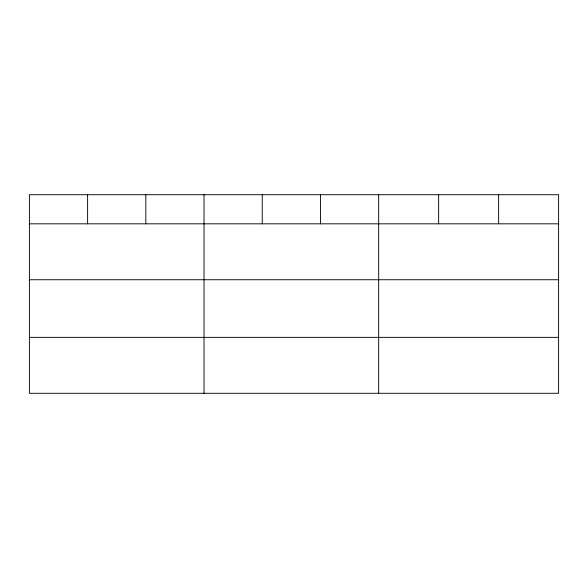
<?xml version="1.0" encoding="UTF-8"?>
<svg xmlns="http://www.w3.org/2000/svg" width="588" height="588" viewBox="0 0 588 588"><rect width="100%" height="100%" fill="white"/><g stroke="black" fill="none" stroke-linecap="round" stroke-linejoin="round"><path stroke-width="0.88" d="M558.6 279.741L558.6 194.716L29.4 194.716L29.4 393.284L558.6 393.284L558.6 279.741L29.4 279.741M29.4 223.822L558.6 223.822M29.4 337.358L558.6 337.358M498.624 194.716L498.624 223.822M438.648 194.716L438.648 223.822M378.672 194.716L378.672 393.284M320.46 194.716L320.46 223.822M262.248 194.716L262.248 223.822M204.036 194.716L204.036 393.284M145.824 194.716L145.824 223.822M87.612 194.716L87.612 223.822"/></g></svg>
